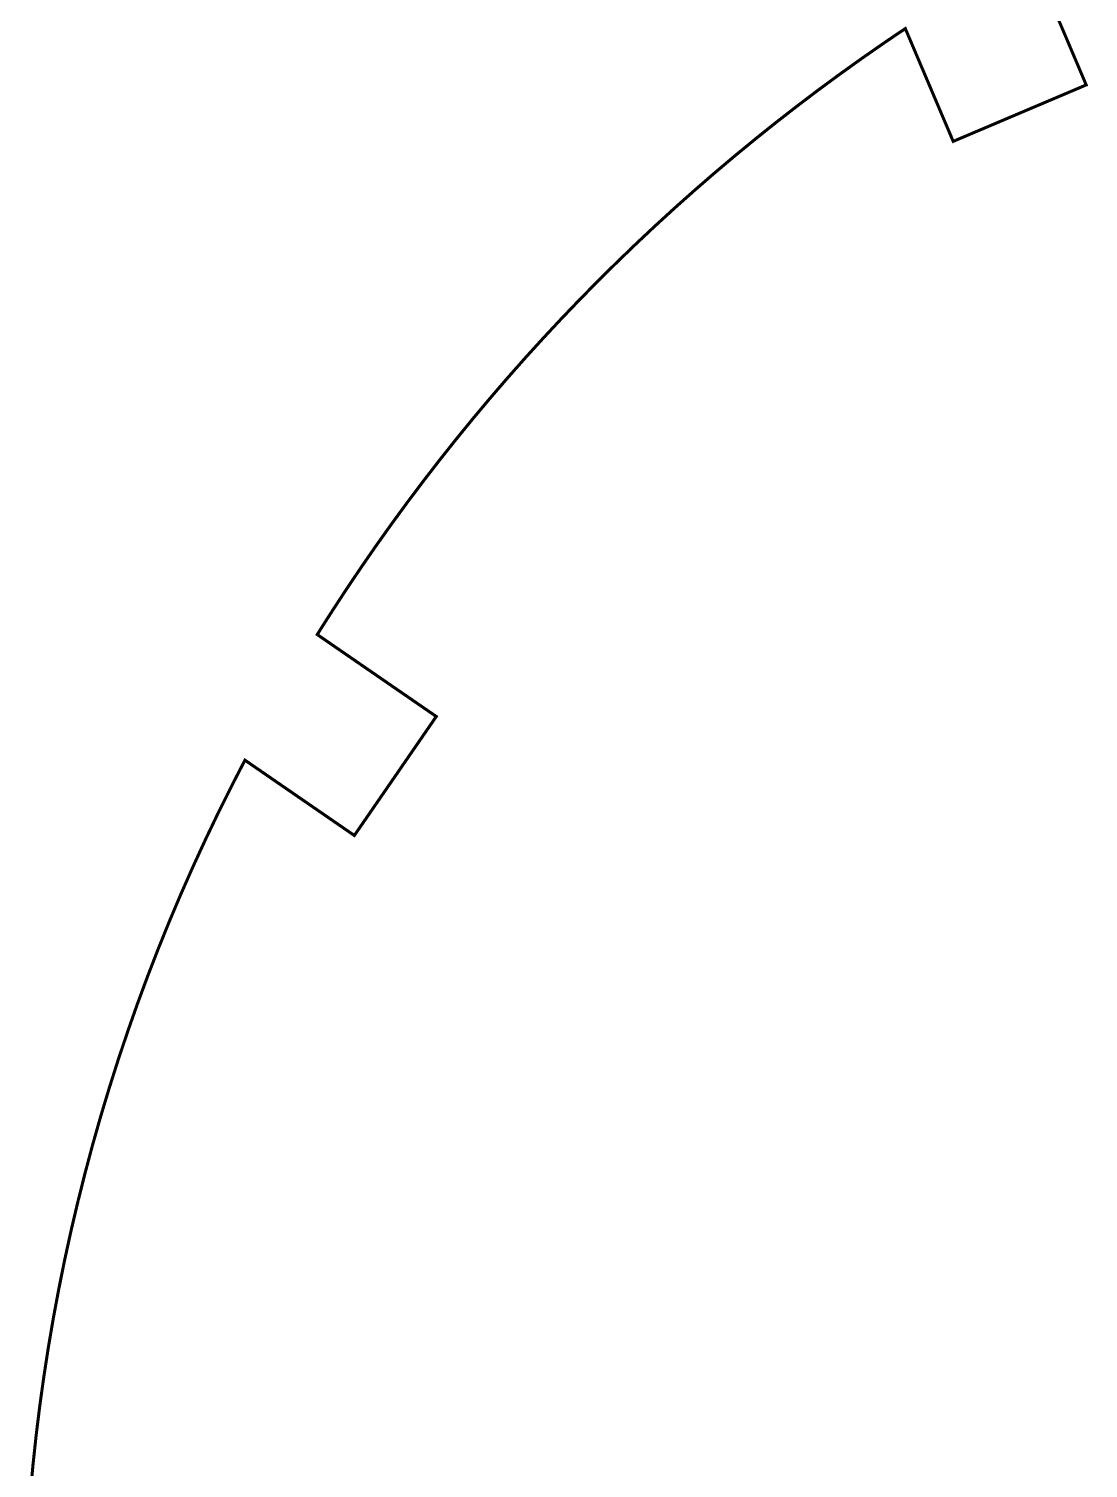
# Model space of a CAD drawing. Header units: metres. Extents: x 0 to 1595, y 0 to 995.
# Drawn here: x 829.4 to 968.8, y 232.1 to 421.4 of the extents above; entities that cross this region are included whole.
import ezdxf

# ---------------------------------------------------------------- set-up
doc = ezdxf.new("R2010")
doc.units = ezdxf.units.M

msp = doc.modelspace()

# ---------------------------------------------------------------- linework, layer by layer
msp.add_lwpolyline([(961.071, 431.514, 0.4, 0.4, 0), (968.496, 414.025, 0.4, 0.4, 0), (951.006, 406.601, 0.4, 0.4, 0), (944.708, 421.436, 0.4, 0.4, 0), (943.979, 420.95, 0.4, 0.4, 0), (941.803, 419.469, 0.4, 0.4, 0), (938.926, 417.465, 0.4, 0.4, 0), (936.078, 415.425, 0.4, 0.4, 0), (933.258, 413.349, 0.4, 0.4, 0), (930.468, 411.235, 0.4, 0.4, 0), (927.708, 409.086, 0.4, 0.4, 0), (924.978, 406.901, 0.4, 0.4, 0), (922.278, 404.682, 0.4, 0.4, 0), (919.607, 402.428, 0.4, 0.4, 0), (916.969, 400.139, 0.4, 0.4, 0), (914.361, 397.815, 0.4, 0.4, 0), (911.785, 395.458, 0.4, 0.4, 0), (909.24, 393.068, 0.4, 0.4, 0), (906.729, 390.644, 0.4, 0.4, 0), (904.249, 388.189, 0.4, 0.4, 0), (901.803, 385.7, 0.4, 0.4, 0), (899.389, 383.179, 0.4, 0.4, 0), (897.008, 380.626, 0.4, 0.4, 0), (894.662, 378.043, 0.4, 0.4, 0), (892.35, 375.426, 0.4, 0.4, 0), (890.072, 372.781, 0.4, 0.4, 0), (887.829, 370.104, 0.4, 0.4, 0), (885.621, 367.397, 0.4, 0.4, 0), (883.449, 364.661, 0.4, 0.4, 0), (881.311, 361.894, 0.4, 0.4, 0), (879.211, 359.1, 0.4, 0.4, 0), (877.146, 356.275, 0.4, 0.4, 0), (875.118, 353.422, 0.4, 0.4, 0), (873.128, 350.542, 0.4, 0.4, 0), (871.174, 347.633, 0.4, 0.4, 0), (869.258, 344.697, 0.4, 0.4, 0), (867.844, 342.478, 0.4, 0.4, 0), (867.381, 341.733, 0.4, 0.4, 0), (883.031, 330.96, 0.4, 0.4, 0), (872.257, 315.31, 0.4, 0.4, 0), (857.876, 325.21, 0.4, 0.4, 0), (857.419, 324.344, 0.4, 0.4, 0), (856.078, 321.733, 0.4, 0.4, 0), (854.336, 318.235, 0.4, 0.4, 0), (852.65, 314.711, 0.4, 0.4, 0), (851.021, 311.165, 0.4, 0.4, 0), (849.447, 307.597, 0.4, 0.4, 0), (847.929, 304.008, 0.4, 0.4, 0), (846.468, 300.397, 0.4, 0.4, 0), (845.063, 296.767, 0.4, 0.4, 0), (843.715, 293.117, 0.4, 0.4, 0), (842.425, 289.447, 0.4, 0.4, 0), (841.19, 285.76, 0.4, 0.4, 0), (840.014, 282.056, 0.4, 0.4, 0), (838.894, 278.335, 0.4, 0.4, 0), (837.833, 274.597, 0.4, 0.4, 0), (836.831, 270.843, 0.4, 0.4, 0), (835.885, 267.075, 0.4, 0.4, 0), (834.996, 263.293, 0.4, 0.4, 0), (834.167, 259.499, 0.4, 0.4, 0), (833.396, 255.69, 0.4, 0.4, 0), (832.683, 251.869, 0.4, 0.4, 0), (832.029, 248.039, 0.4, 0.4, 0), (831.435, 244.196, 0.4, 0.4, 0), (830.899, 240.343, 0.4, 0.4, 0), (830.422, 236.482, 0.4, 0.4, 0), (830.006, 232.611, 0.4, 0.4, 0), (829.647, 228.733, 0.4, 0.4, 0)], format="xyseb")

doc.saveas('drawing.dxf')
